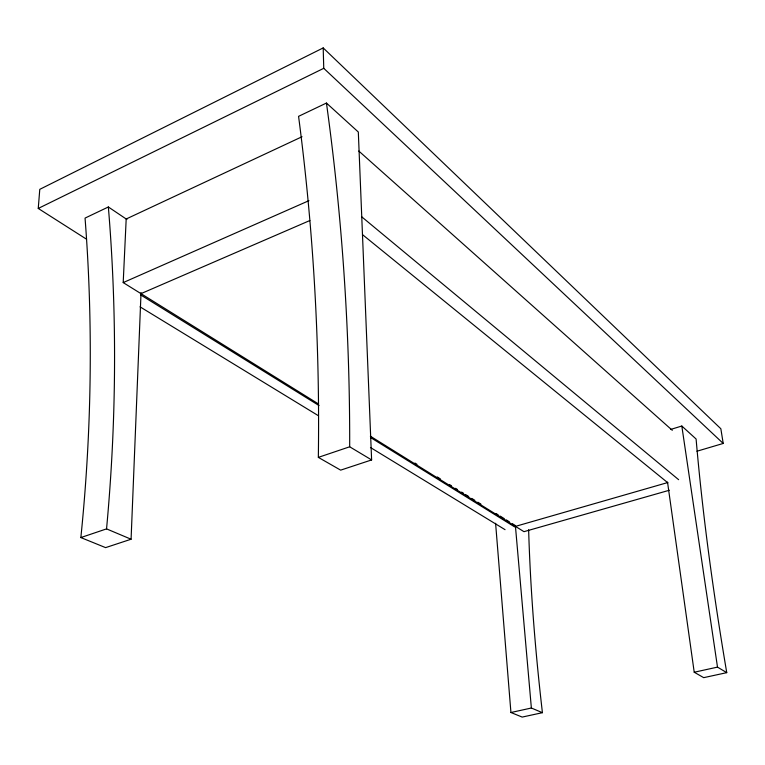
<?xml version="1.0" encoding="UTF-8"?>
<svg xmlns="http://www.w3.org/2000/svg" width="765" height="765" viewBox="0 0 765 765"><rect width="100%" height="100%" fill="white"/><g stroke="black" fill="none" stroke-linecap="round" stroke-linejoin="round"><path stroke-width="1.15" d="M318.336 457.374C319.971 343.418 313.382 229.337 298.57 116.337L326.445 103.046L358.316 132.01L371.618 459.928L340.655 470.14L318.336 457.374L349.682 446.789L371.618 459.928M126.923 219.488L108.353 206.98L85.049 218.092C93.292 324.427 91.704 431.47 80.851 537.566L105.599 547.625L131.083 539.229L141.037 292.574M318.584 404.025L123.203 282.591L126.187 218.991L302.041 136.734M86.56 239.225L38.25 208.443L39.78 189.338L323.193 47.918L720.85 428.763L723.212 443.451L696.934 451.226M80.851 537.566L106.545 528.883C116.5 421.907 117.265 314.061 108.353 206.98M38.25 208.443L323.758 68.314L323.193 47.918M123.203 282.591L308.936 200.669M140.989 293.645L309.863 220.53M670.628 429.452L681.816 426.029L696.102 439.014A851.751 162.926 76.1 0 0 726.75 672.655L703.704 677.656L694.218 672.234L667.529 482.132M515.457 526.377L667.587 482.591M669.298 490.26L523.977 531.675L370.337 436.184M495.596 523.27L510.934 712.511L531.369 708.017L542.423 712.684A808.988 216.438 77.6 0 1 528.634 529.734M694.218 672.234L717.503 667.118L726.75 672.655M542.423 712.684L522.17 717.082L510.934 712.511M106.545 528.883L131.083 539.229M140.033 306.832L318.47 415.758M370.47 447.506L505.053 529.667M140.617 294.879L319.024 405.546M370.719 437.618L514.654 526.903M414.946 463.055L416.973 464.317M437.264 476.949L440.305 478.842M449.438 484.522L451.465 485.785M455.529 488.309L457.556 489.571M461.611 492.096L463.647 493.358M465.675 494.62L468.716 496.514M471.756 498.417L474.807 500.31M477.848 502.203L480.889 504.097M496.102 513.564L498.139 514.826M500.167 516.088L504.221 518.613M506.248 519.884L509.299 521.778M512.34 523.671L515.381 525.565L531.369 708.017M362.505 234.626L667.835 482.792M361.577 216.696L678.631 479.684M358.795 151.03L672.301 430.322M323.758 68.314L723.212 443.451M681.816 426.029L717.503 667.118M326.445 103.046C342.185 216.906 349.959 331.857 349.682 446.789"/></g></svg>
